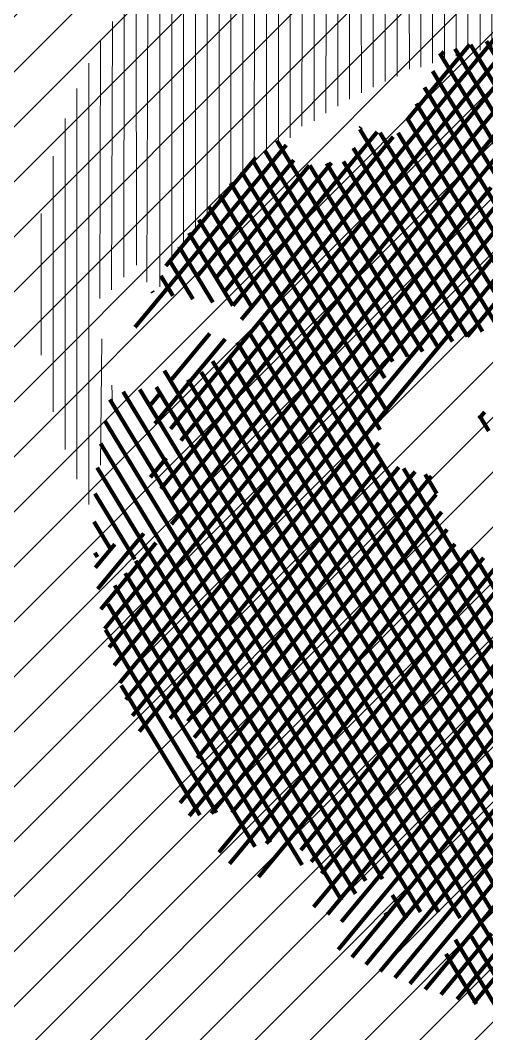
# Model space of a CAD drawing. Header units: feet. Extents: x 25261344 to 25389498, y 30010528 to 30074588.
# Drawn here: x 25355421.4 to 25355451.5, y 30072066.7 to 30072131.9 of the extents above; entities that cross this region are included whole.
import ezdxf

# ---------------------------------------------------------------- set-up
doc = ezdxf.new("R2010")
doc.units = ezdxf.units.FT
doc.header["$LTSCALE"] = 30
doc.header["$MEASUREMENT"] = 0
doc.layers.get('0').update_dxf_attribs({"lineweight": 5})
doc.layers.add('illustr-TREE', color=113, linetype='Continuous', lineweight=0)
doc.layers.add('Veranda', color=31, linetype='Continuous', lineweight=13)

# ---------------------------------------------------------------- blocks, each defined once
blk = doc.blocks.new('tree top')
h = blk.add_hatch()
h.set_pattern_fill('ANSI31', color=251, scale=0.35, angle=315, style=0)
h.set_pattern_definition([(0, (104532.6267843802, 775790.9848921269), (1.387778780781446e-17, 0.04375), [])])
edge = h.paths.add_edge_path()
edge.add_line((104535.1949060522, 775793.3844139406), (104535.1397285591, 775793.374092619))
edge.add_line((104535.1397285591, 775793.374092619), (104534.9850489507, 775793.5287722273))
edge.add_line((104534.9850489507, 775793.5287722273), (104535.0633148212, 775793.6740280017))
edge.add_arc((104533.4950354998, 775792.786750348), 1.801877261241316, 29.49966526654471, 118.80689927608)
edge.add_arc((104532.5965479933, 775792.564019337), 1.801877261241316, 74.4642575678971, 89.03850350644399, ccw=False)
edge.add_line((104533.0791618241, 775794.300062411), (104533.301968914, 775794.3487048204))
edge.add_line((104533.301968914, 775794.3487048204), (104533.4238744545, 775794.3770619798))
edge.add_line((104533.4238744545, 775794.3770619798), (104533.4974381319, 775794.278337035))
edge.add_line((104533.4974381319, 775794.278337035), (104533.5825618462, 775794.2279242993))
edge.add_line((104533.5825618462, 775794.2279242993), (104533.5058454174, 775794.1869639459))
edge.add_line((104533.5058454174, 775794.1869639459), (104533.4678316458, 775794.141240457))
edge.add_arc((104532.5965479937, 775792.5640193367), 1.801877261241316, 57.59457567170341, 61.08299616053341, ccw=False)
edge.add_line((104533.5621861394, 775794.0853032143), (104533.5790156128, 775794.0955182273))
edge.add_line((104533.5790156128, 775794.0955182273), (104533.9482595248, 775793.7885347903))
edge.add_line((104533.9482595248, 775793.7885347903), (104533.9290937074, 775793.7769016827))
edge.add_arc((104532.5965479931, 775792.5640193374), 1.801877261241316, 36.34523462391559, 42.30844412190709, ccw=False)
edge.add_line((104534.0478892065, 775793.6319005792), (104534.0815703142, 775793.6038986492))
edge.add_line((104534.0815703142, 775793.6038986492), (104534.0721192102, 775793.5981620972))
edge.add_arc((104532.5965479931, 775792.5640193373), 1.801877261241316, 30.170842583107685, 35.0243976953102, ccw=False)
edge.add_line((104534.154326155, 775793.4696069161), (104534.1687256145, 775793.4576354376))
edge.add_line((104534.1687256145, 775793.4576354376), (104534.1631516733, 775793.4542522135))
edge.add_arc((104532.5965479934, 775792.5640193368), 1.801877261241316, 21.4435394433263, 29.60768955501601, ccw=False)
edge.add_line((104534.273696202, 775793.2227571838), (104534.2968807264, 775793.2034819437))
edge.add_line((104534.2968807264, 775793.2034819437), (104534.284070689, 775793.1957066143))
edge.add_arc((104532.5965479934, 775792.5640193366), 1.801877261241316, 17.89687587047422, 20.52229031808548, ccw=False)
edge.add_line((104534.3112345069, 775793.1177447425), (104534.337880538, 775793.0955916619))
edge.add_line((104534.337880538, 775793.0955916619), (104534.3213051829, 775793.0855308914))
edge.add_arc((104532.5965479935, 775792.5640193365), 1.801877261241315, 14.667498225316422, 16.823642001382098, ccw=False)
edge.add_line((104534.339704858, 775793.0202712518), (104534.3788803494, 775792.9877013797))
edge.add_line((104534.3788803494, 775792.9877013797), (104534.351800883, 775792.9712649116))
edge.add_arc((104532.5965479934, 775792.5640193368), 1.801877261241316, 11.674765419568587, 13.062384450065508, ccw=False)
edge.add_line((104534.3611480693, 775792.9286400119), (104534.3737246716, 775792.9181840275))
edge.add_line((104534.3737246716, 775792.9181840275), (104534.3644013378, 775792.9125250283))
edge.add_arc((104532.5965479933, 775792.564019337), 1.801877261241316, -1.0323001335767117, 11.152004585552788, ccw=False)
edge.add_line((104534.3981328056, 775792.5315566055), (104534.5364979373, 775792.592262037))
edge.add_line((104534.5364979373, 775792.592262037), (104534.6274051232, 775792.5922620372))
edge.add_line((104534.6274051232, 775792.5922620372), (104534.7001308455, 775792.3999598412))
edge.add_line((104534.7001308455, 775792.3999598412), (104534.6319504726, 775792.2727678504))
edge.add_line((104534.6319504726, 775792.2727678504), (104534.5228618671, 775792.274282038))
edge.add_line((104534.5228618671, 775792.274282038), (104534.4334698049, 775792.2227995645))
edge.add_line((104534.4334698049, 775792.2227995645), (104534.3764123112, 775792.2832263979))
edge.add_arc((104532.5965479934, 775792.5640193371), 1.801877261241315, 346.0597446608196, 351.03485710663614, ccw=False)
edge.add_line((104534.3453553936, 775792.1299290913), (104534.3631677071, 775792.115120221))
edge.add_line((104534.3631677071, 775792.115120221), (104534.3375367791, 775792.0995629746))
edge.add_arc((104532.5965479934, 775792.564019337), 1.801877261241316, 340.18192506286124, 345.06266270090435, ccw=False)
edge.add_line((104534.2917070222, 775791.9531203836), (104534.3015451855, 775791.9449410933))
edge.add_line((104534.3015451855, 775791.9449410933), (104534.2850377417, 775791.9349215431))
edge.add_arc((104532.5965479934, 775792.564019337), 1.801877261241316, 299.63972113915105, 339.5656041842646, ccw=False)
edge.add_line((104533.4876565509, 775790.9979135924), (104533.5033189492, 775790.9848921269))
edge.add_arc((104533.4950354998, 775792.786750348), 1.801877261241316, 270.2633966097723, 379.3713474738545)
at = {"color": 83, "const_width": 0.015}
for points in [[(104532.5408823105, 775794.1467648251), (104532.2958537805, 775794.3504775956)], [(104532.5753354753, 775794.1919247189), (104532.3706490734, 775794.3620976944)], [(104532.5357199404, 775794.2986641359), (104532.4488756236, 775794.3708651011)], [(104532.3526392938, 775794.0818559361), (104532.0887974316, 775794.3012098076)], [(104532.491001425, 775794.04062759), (104532.1551890679, 775794.3198165711)], [(104532.5296297162, 775794.082316351), (104532.224129768, 775794.3363040838)], [(104532.2650484764, 775794.0808738302), (104532.0247616789, 775794.2806444006)], [(104532.1031315309, 775794.0678815695), (104531.9031388752, 775794.2341522399)], [(104532.1820914367, 775794.0760392762), (104531.9629206959, 775794.2582542974)], [(104532.0276852315, 775794.0568027069), (104531.8453678552, 775794.2083784351)], [(104531.9553753531, 775794.0431162748), (104531.8929876679, 775794.0949843907)], [(104532.4489652802, 775794.0017720637), (104532.3799783331, 775794.0591266996)], [(104531.8859012912, 775794.0270721903), (104531.8827652714, 775794.0296794266)], [(104532.4464638359, 775793.9300480244), (104532.376545222, 775793.988177233)], [(104532.4217698595, 775793.8767744987), (104532.373112111, 775793.9172277665)], [(104531.0259410242, 775793.0769783807), (104530.8408512836, 775792.9646341576)], [(104531.0783032208, 775793.0423727465), (104530.8251805346, 775792.8887344551)], [(104531.0896644557, 775792.9828806915), (104530.813160121, 775792.8150504025)], [(104531.1419556226, 775792.9482319443), (104530.8044234127, 775792.743359466)]]:
    blk.add_lwpolyline(points, dxfattribs=at)
at = {"color": 87, "const_width": 0.015}
for points in [[(104532.8179036318, 775794.3638128672), (104532.3411421335, 775794.0744321595)], [(104532.9068147605, 775794.3513913982), (104532.4256576634, 775794.0593426869)], [(104532.7223644697, 775794.3722113079), (104532.4794843835, 775794.2247899842)], [(104532.5040156507, 775794.3724557721), (104532.4882318542, 775794.3628754554)], [(104532.618578328, 775794.3756040657), (104532.5155595738, 775794.3130746038)], [(104532.314829969, 775794.3240134314), (104531.9545914799, 775794.1053588856)], [(104532.2203899637, 775794.3330790292), (104531.9882028422, 775794.1921480317)], [(104532.9902088848, 775794.3356212642), (104532.5060724547, 775794.0417641822)], [(104533.0688877889, 775794.316989125), (104532.5828480517, 775794.0219767896)], [(104532.0156872114, 775794.2752182665), (104531.9571996122, 775794.2397179528)], [(104532.3838951373, 775794.2995460274), (104532.056048254, 775794.1005522676)], [(104533.0974506829, 775794.2679379893), (104532.6563528451, 775794.0002041121)], [(104532.4288066648, 775794.2604180485), (104532.1572569619, 775794.0955950805)], [(104532.4745863627, 775794.2218170244), (104532.2519346674, 775794.0866737601)], [(104533.1062585487, 775794.2068961116), (104532.6837496629, 775793.9504452011)], [(104533.4678834389, 775794.1608401542), (104533.4629927984, 775794.1578716742)], [(104533.1150664146, 775794.145854234), (104532.6834478098, 775793.8838739825)], [(104533.1754239383, 775794.1161015367), (104532.6863312592, 775793.8192361521)], [(104533.5248527654, 775794.1290309174), (104533.4509351282, 775794.084165008)], [(104532.6153589015, 775794.0110424882), (104532.5296297162, 775794.0823163511)], [(104532.6567516987, 775794.0504328836), (104532.6091056694, 775794.0900450243)], [(104532.6981444958, 775794.089823279), (104532.6926555744, 775794.0943866796)], [(104533.579584276, 775794.0958633897), (104533.4388774581, 775794.0104583419)], [(104531.6922628175, 775793.9666489972), (104531.5822941618, 775794.058075165)], [(104532.5470293727, 775793.9940468575), (104532.491001425, 775794.04062759)], [(104533.6321981668, 775794.0614105267), (104533.4268197881, 775793.9367516757)], [(104531.632081244, 775793.9428792876), (104531.5344876855, 775794.024016999)], [(104533.1418125757, 775794.0293123907), (104532.8297617377, 775793.8399063824)], [(104533.6827971135, 775794.0257346501), (104533.414762118, 775793.8630450097)], [(104531.7545287429, 775793.9886858101), (104531.7474707918, 775793.9945536768)], [(104533.1701886139, 775793.9801478388), (104532.9836889526, 775793.8669478338)], [(104533.7314691357, 775793.9888891845), (104533.4078659114, 775793.7924712055)], [(104531.6801712717, 775793.8290943141), (104531.5432735951, 775793.9429088358)], [(104531.6848937673, 775793.898971807), (104531.6348717861, 775793.940559276)], [(104533.2104525103, 775793.9381988796), (104533.0423761766, 775793.8361813119)], [(104533.7782898349, 775793.9509200187), (104533.1426693848, 775793.565116433)], [(104531.4764539136, 775793.8508542426), (104531.3998879862, 775793.9145099205)], [(104533.8233241627, 775793.9118665761), (104533.1926099032, 775793.5290409088)], [(104531.4100699431, 775793.832241106), (104531.357870358, 775793.8756389997)], [(104531.5825875112, 775793.8364201799), (104531.5459496244, 775793.8668803285)], [(104533.2236090606, 775793.8797965299), (104533.0991073967, 775793.8042275511)], [(104533.8666278287, 775793.8717626708), (104533.4030448522, 775793.5903809522)], [(104532.827558862, 775793.8385692993), (104532.6990902071, 775793.7605924694)], [(104533.2795975457, 775793.8473919501), (104533.1539787823, 775793.7711449235)], [(104533.9082484256, 775793.8306371904), (104533.4482045136, 775793.5514035834)], [(104531.5071259051, 775793.7515503436), (104531.4493284118, 775793.7996022479)], [(104531.63387676, 775793.7937791252), (104531.6236094183, 775793.8023152277)], [(104533.3156876367, 775793.8029096095), (104533.2070743483, 775793.7369844238)], [(104533.9482263345, 775793.7885146448), (104533.4919173293, 775793.5115480203)], [(104531.4501071046, 775793.6513474559), (104531.3091942332, 775793.7685001458)], [(104532.8269777054, 775793.7718285513), (104532.7164081784, 775793.7047159844)], [(104533.3517777278, 775793.7584272688), (104533.1142124346, 775793.6142318737)], [(104533.9865954504, 775793.7454156076), (104533.5342175191, 775793.4708350336)], [(104531.4909909572, 775793.6911609794), (104531.4323705205, 775793.7398970657)], [(104534.0233837637, 775793.7013570681), (104533.5751349964, 775793.4292827793)], [(104533.9511889859, 775793.6384918843), (104533.8953173262, 775793.6849426817)], [(104534.0066396956, 775793.6661947577), (104533.9873916921, 775793.6821972375)], [(104531.4110703563, 775793.6099982795), (104531.4080213472, 775793.6125331764)], [(104533.9316756124, 775793.580911289), (104533.8755956418, 775793.6275352726)], [(104533.3490161718, 775793.5575870754), (104533.2936960222, 775793.5240093137)], [(104533.9318487424, 775793.5794099037), (104533.614695746, 775793.38690703)], [(104533.9390034067, 775793.5173645798), (104533.6529221419, 775793.3437213658)], [(104533.9410885973, 775793.4992817852), (104533.9064431612, 775793.5280854424)], [(104533.946158071, 775793.4553192558), (104533.6898332082, 775793.2997373339)], [(104533.9956497404, 775793.418971293), (104533.4098409227, 775793.0634019553)], [(104534.0551670097, 775793.3306351322), (104533.9309550925, 775793.433902918)], [(104534.0650623943, 775793.394714803), (104533.37078402, 775792.9733075207)], [(104534.0727765913, 775793.3897985097), (104534.0681689956, 775793.3936291905)], [(104534.037557428, 775793.271471755), (104533.9502177301, 775793.344084572)], [(104534.0521465628, 775793.3204872571), (104533.34598555, 775792.8918675503)], [(104534.3964855139, 775792.89926103), (104533.9650156129, 775793.2579781512)], [(104534.0515412199, 775793.2537318288), (104533.3596501788, 775792.8337735902)], [(104533.5765800334, 775793.2309958689), (104533.3905897919, 775793.1181050673)], [(104534.1023284442, 775793.2181702312), (104533.3986972658, 775792.7910860622)], [(104533.459539811, 775793.2263437758), (104533.4089599855, 775793.1956432562)], [(104534.3771346183, 775792.9891527523), (104534.0981504411, 775793.2210957005)], [(104534.1594419276, 775793.1864484934), (104533.568915866, 775792.8280159223)], [(104534.219270796, 775793.1563749172), (104533.683635438, 775792.8312594466)], [(104534.4105315675, 775792.8137796678), (104533.9759374128, 775793.175094243)], [(104531.2038902329, 775793.118600501), (104531.1792823805, 775793.1036642325)], [(104534.2790996645, 775793.1263013412), (104533.7509609463, 775792.8057361182)], [(104534.344975262, 775793.0998979581), (104533.8415616541, 775792.7943401759)], [(104534.4200857512, 775792.7320327737), (104533.9834382355, 775793.0950544802)], [(104534.3513324822, 775793.0844079321), (104534.3343429545, 775793.0985327517)], [(104531.2276549175, 775793.0666369883), (104531.1579891952, 775793.0243518705)], [(104534.3615376864, 775793.0435628777), (104533.8844171889, 775792.7539642678)], [(104531.2409165873, 775793.0082984433), (104531.1419556226, 775792.9482319443)], [(104534.425749344, 775792.6535204542), (104533.9878784584, 775793.0175592507)], [(104534.3763977187, 775792.9861944934), (104533.8932000216, 775792.6929071957)], [(104534.3895044342, 775792.9277618957), (104533.8141860254, 775792.5785599386)], [(104534.3960199257, 775792.5306296141), (104533.9106843643, 775792.934129777)], [(104534.4279816793, 775792.5778608271), (104533.9895490911, 775792.9423666139)]]:
    blk.add_lwpolyline(points, dxfattribs=at)
at = {"color": 85, "const_width": 0.015}
for points in [[(104531.9571996122, 775794.2397179528), (104531.5371577091, 775793.9847644308)], [(104531.9882028422, 775794.1921480317), (104531.8272072063, 775794.0944282468)], [(104532.056048254, 775794.1005522675), (104531.9209801173, 775794.0185697394)], [(104532.1572569619, 775794.0955950805), (104531.922670271, 775793.9532076125)], [(104531.9545914799, 775794.1053588856), (104531.9467960081, 775794.1006272553)], [(104532.2225296014, 775794.0688257191), (104531.9601424616, 775793.9095641669)], [(104531.6767945716, 775794.0031320434), (104531.5459496244, 775793.9237128715)], [(104532.2104719312, 775793.9951190528), (104531.9871080089, 775793.8595434871)], [(104531.7189322966, 775793.9623204451), (104531.4207022391, 775793.7813032585)], [(104531.7260679585, 775793.900263587), (104531.4366778572, 775793.7246120032)], [(104532.1984142612, 775793.9214123867), (104532.0342749035, 775793.8217844521)], [(104532.9836889526, 775793.8669478338), (104532.8269777054, 775793.7718285513)], [(104531.7351894056, 775793.8394120444), (104531.4841860964, 775793.6870601546)], [(104531.8311886244, 775793.8312928451), (104531.8018652332, 775793.8134943784)], [(104532.186356591, 775793.8477057206), (104532.0703649946, 775793.7773021113)], [(104533.0423761766, 775793.8361813119), (104532.7779944097, 775793.6757090777)], [(104532.8297617377, 775793.8399063824), (104532.827558862, 775793.8385692993)], [(104531.7459485208, 775793.7795545199), (104531.5466316505, 775793.6585748326)], [(104533.0991073967, 775793.8042275511), (104532.8137697284, 775793.6310356793)], [(104532.1742989209, 775793.7739990545), (104532.1064550858, 775793.7328197707)], [(104533.1539787823, 775793.7711449235), (104532.8479986755, 775793.5854236769)], [(104531.7652309601, 775793.7248704112), (104531.5938615147, 775793.6208540183)], [(104533.2070743483, 775793.7369844238), (104532.8806955596, 775793.5388817559)], [(104531.4377302096, 775793.658862749), (104531.3533108564, 775793.6076225959)], [(104531.7643930104, 775793.6579737972), (104531.6410913789, 775793.583133204)], [(104531.4544168543, 775793.6026030666), (104531.3877862021, 775793.5621601506)], [(104531.7906221366, 775793.6075061305), (104531.6883212431, 775793.5454123897)], [(104533.1142124346, 775793.6142318737), (104532.9118700041, 775793.4914157572)], [(104533.1426693848, 775793.565116433), (104532.9415270918, 775793.4430287658)], [(104533.4030448522, 775793.5903809522), (104533.3490161718, 775793.5575870754)], [(104533.1926099032, 775793.5290409088), (104532.9696674395, 775793.3937211564)], [(104533.2936960222, 775793.5240093137), (104532.9962872067, 775793.3434905978)], [(104533.4482045136, 775793.5514035834), (104533.0213780404, 775793.2923320198)], [(104533.4919173293, 775793.5115480203), (104533.14795109, 775793.3027702686)], [(104533.5342175192, 775793.4708350336), (104533.2087132092, 775793.2732631492)], [(104533.5751349964, 775793.4292827793), (104533.227178553, 775793.2180830869)], [(104533.614695746, 775793.38690703), (104533.2456438968, 775793.1629030246)], [(104533.6529221419, 775793.3437213659), (104533.459539811, 775793.2263437758)], [(104533.6898332082, 775793.2997373339), (104533.5765800334, 775793.2309958689)], [(104533.4089599855, 775793.1956432562), (104533.2641092405, 775793.1077229622)], [(104533.3905897919, 775793.1181050673), (104533.2825745843, 775793.0525428997)], [(104531.248277138, 775793.0791540912), (104531.2276549175, 775793.0666369883)], [(104531.3906960105, 775793.0328223027), (104531.1905650493, 775792.9113484854)], [(104531.3057360356, 775793.04764201), (104531.2409165873, 775793.0082984433)], [(104533.4098409227, 775793.0634019553), (104533.3010399281, 775792.9973628374)], [(104531.4756559852, 775793.0180025955), (104531.2225416459, 775792.8643693704)], [(104531.5633012823, 775793.0048128028), (104531.2895419397, 775792.838648646)], [(104531.6210912932, 775792.9735016979), (104531.3163586674, 775792.7885376369)], [(104533.37078402, 775792.9733075207), (104533.3195052719, 775792.942182775)]]:
    blk.add_lwpolyline(points, dxfattribs=at)
at = {"color": 54, "const_width": 0.015}
for points in [[(104533.6873945411, 775793.9316100335), (104533.3352588587, 775794.224369964)], [(104533.9611152309, 775793.7778467635), (104533.5609127613, 775794.1105686462)], [(104533.2349694996, 775794.0125341219), (104533.1620644997, 775794.0731461637)], [(104533.6614601648, 775793.8793677563), (104533.5173930911, 775793.9991427993)], [(104533.546048403, 775793.8277118354), (104533.4660819245, 775793.8941946767)], [(104533.6172437601, 775793.8423248628), (104533.5173930911, 775793.9253390996)], [(104533.5749548422, 775793.729875788), (104533.4147707579, 775793.8630502538)], [(104533.389789565, 775793.7362118156), (104533.2716504546, 775793.8344307677)], [(104533.4557034135, 775793.7552158042), (104533.3634595913, 775793.831905831)], [(104533.9873916921, 775793.6821972375), (104533.7876773039, 775793.8482365608)], [(104533.3506135856, 775793.6949783937), (104533.2513650871, 775793.7774919957)], [(104533.8953173262, 775793.6849426817), (104533.8368305383, 775793.7335676544)], [(104533.9064431612, 775793.5280854424), (104533.7149285143, 775793.687307633)], [(104533.8755956418, 775793.6275352726), (104533.8023135507, 775793.6884608219)], [(104533.9309550925, 775793.433902918), (104533.688669038, 775793.6353356387)], [(104533.8669917573, 775793.4132773044), (104533.665594315, 775793.5807158916)], [(104533.7933759879, 775793.4006765689), (104533.6209250053, 775793.5440495361)], [(104533.7197602185, 775793.3880758332), (104533.5988549516, 775793.4885945234)], [(104533.6461444492, 775793.3754750976), (104533.5685491204, 775793.4399866032)], [(104533.5809922626, 775793.3558378757), (104533.5382432895, 775793.3913786829)]]:
    blk.add_lwpolyline(points, dxfattribs=at)
at = {"color": 60, "lineweight": 9, "const_width": 0.015}
for points in [[(104532.8532670857, 775794.1084642573), (104532.7820723983, 775794.1676543729)], [(104533.0888271562, 775794.1340345107), (104533.0502868892, 775794.1660762675)], [(104532.9424525449, 775793.9605132045), (104532.7395372929, 775794.1292136741)], [(104533.2919358221, 775793.8913695398), (104532.9797001253, 775794.1509572655)], [(104532.8878707341, 775793.9320879425), (104532.6981444958, 775794.0898232788)], [(104533.1176937339, 775793.9624279039), (104532.9604001267, 775794.0931992735)], [(104533.1620644997, 775794.0731461637), (104533.1428011044, 775794.08916144)], [(104532.8332889231, 775793.9036626806), (104532.6649183855, 775794.0436432317)], [(104533.0486575167, 775793.9460198024), (104532.9175987977, 775794.054979909)], [(104533.3122211896, 775793.948308312), (104533.2349694996, 775794.0125341219)], [(104532.7787071123, 775793.8752374187), (104532.6506680694, 775793.9816870153)], [(104533.7876773039, 775793.8482365608), (104533.6873945411, 775793.9316100334)], [(104532.7054977057, 775793.8622988396), (104532.6891176191, 775793.8759169797)], [(104533.2716504546, 775793.8344307677), (104533.2376031528, 775793.8627371457)], [(104533.8368305383, 775793.7335676544), (104533.6614601648, 775793.8793677563)], [(104533.7149285143, 775793.687307633), (104533.5460484028, 775793.8277118356)], [(104533.8023135507, 775793.6884608219), (104533.6172437601, 775793.8423248627)], [(104533.2513650871, 775793.7774919957), (104533.2135639591, 775793.8089192442)], [(104533.5685491204, 775793.4399866032), (104533.1867909747, 775793.7573741721)], [(104533.665594315, 775793.5807158916), (104533.4557034135, 775793.7552158042)], [(104533.6209250053, 775793.5440495361), (104533.389789565, 775793.7362118156)], [(104533.688669038, 775793.6353356387), (104533.5749548422, 775793.729875788)], [(104533.3134182424, 775793.5782946032), (104533.1793423787, 775793.689763115)], [(104533.5988549516, 775793.4885945234), (104533.3506135856, 775793.6949783937)], [(104531.9701791541, 775793.3665753361), (104531.6364282764, 775793.6440504361)], [(104532.1263493634, 775793.6121190281), (104531.4183026765, 775793.1823547706)], [(104532.2070662125, 775793.594723864), (104531.4274051032, 775793.1214916832)], [(104533.1958549541, 775793.6022311264), (104533.1754384279, 775793.6192050973)], [(104532.2834183456, 775793.5746794409), (104531.3906960105, 775793.0328223027)], [(104531.6035209867, 775793.5603290416), (104531.4492043125, 775793.466663197)], [(104531.6435385519, 775793.5182305662), (104531.4100185403, 775793.3764905421)], [(104532.3559253303, 775793.5523011219), (104531.4756559852, 775793.0180025955)], [(104532.424993718, 775793.5278356719), (104531.5633012823, 775793.0048128028)], [(104531.6893413882, 775793.4796435863), (104531.4000978229, 775793.3040809456)], [(104533.5382432895, 775793.3913786829), (104533.428070452, 775793.482974604)], [(104531.7547825121, 775793.4529764901), (104531.4092002496, 775793.2432178581)], [(104533.9502177301, 775793.344084572), (104533.8669917573, 775793.4132773044)], [(104533.9895490913, 775792.9423666139), (104533.4443875051, 775793.3956051696)], [(104533.9834382355, 775793.0950544802), (104533.6461444492, 775793.3754750976)], [(104533.9759374128, 775793.175094243), (104533.7197602185, 775793.3880758332)], [(104533.9650156129, 775793.2579781512), (104533.7933759879, 775793.4006765689)], [(104533.9878784584, 775793.0175592507), (104533.5809922626, 775793.3558378757)], [(104533.9106843643, 775792.934129777), (104533.4558785989, 775793.3122479597)], [(104533.8505084507, 775792.910355362), (104533.4632293616, 775793.2323329542)], [(104533.7933178065, 775792.8840990422), (104533.4669564985, 775793.1554305732)], [(104533.7454181227, 775792.8501183675), (104533.4674606022, 775793.0812077698)], [(104533.7329625918, 775792.7866699953), (104533.4650593511, 775793.0094004316)], [(104533.7029100674, 775792.7378514801), (104533.4600093296, 775792.9397952382)]]:
    blk.add_lwpolyline(points, dxfattribs=at)
at = {"color": 82, "const_width": 0.015}
for points in [[(104531.8272072063, 775794.0944282468), (104531.6767945714, 775794.0031320434)], [(104531.9467960081, 775794.1006272553), (104531.7189322966, 775793.9623204451)], [(104532.2519346674, 775794.0866737601), (104532.2225296014, 775794.0688257191)], [(104532.5060724547, 775794.0417641822), (104532.186356591, 775793.8477057206)], [(104532.4256576634, 775794.0593426869), (104532.1984142612, 775793.9214123867)], [(104532.3411421334, 775794.0744321594), (104532.2104719312, 775793.9951190528)], [(104531.9209801173, 775794.0185697394), (104531.7260679585, 775793.900263587)], [(104532.5828480517, 775794.0219767896), (104532.1742989209, 775793.7739990545)], [(104532.6563528451, 775794.0002041121), (104532.0405863451, 775793.6264513108)], [(104531.922670271, 775793.9532076125), (104531.7351894056, 775793.8394120444)], [(104532.6837496629, 775793.9504452011), (104532.1263493634, 775793.6121190281)], [(104531.9601424616, 775793.9095641669), (104531.8311886244, 775793.8312928451)], [(104531.9871080089, 775793.8595434871), (104531.7652309601, 775793.7248704112)], [(104532.6834478098, 775793.8838739825), (104532.2070662126, 775793.5947238641)], [(104532.0342749035, 775793.8217844521), (104531.7643930104, 775793.6579737972)], [(104532.6863312592, 775793.8192361521), (104532.2834183456, 775793.5746794409)], [(104531.8018652332, 775793.8134943784), (104531.7459485208, 775793.7795545199)], [(104532.0703649946, 775793.7773021113), (104531.7906221366, 775793.6075061305)], [(104532.6990902071, 775793.7605924694), (104532.3559253304, 775793.5523011219)], [(104532.1064550858, 775793.7328197707), (104531.6893413882, 775793.4796435863)], [(104532.7164081784, 775793.7047159844), (104532.424993718, 775793.5278356719)], [(104531.4841860964, 775793.6870601546), (104531.4377302096, 775793.658862749)], [(104532.7779944097, 775793.6757090777), (104532.4909483249, 775793.5014802454)], [(104531.5466316505, 775793.6585748326), (104531.4544168543, 775793.6026030666)], [(104532.8137697284, 775793.6310356793), (104532.5540531026, 775793.4733950534)], [(104531.5938615147, 775793.6208540183), (104531.5131130642, 775793.571841999)], [(104531.3877862021, 775793.5621601506), (104531.2231928908, 775793.4622566787)], [(104531.6410913789, 775793.583133204), (104531.6035209867, 775793.5603290416)], [(104532.8479986755, 775793.5854236769), (104532.6145255439, 775793.4437121077)], [(104531.4769948974, 775793.549919296), (104531.2471020129, 775793.4103808354)], [(104531.6883212431, 775793.5454123897), (104531.6435385519, 775793.5182305662)], [(104531.8706532169, 775793.5233067216), (104531.7547825121, 775793.4529764901)], [(104532.8806955596, 775793.5388817559), (104532.6725469133, 775793.412541431)], [(104532.9118700041, 775793.4914157572), (104532.7282696941, 775793.3799755762)], [(104531.4492043125, 775793.466663197), (104531.2951721735, 775793.3731700572)], [(104532.9415270918, 775793.4430287658), (104532.781823118, 775793.3460929833)], [(104531.4100185403, 775793.3764905421), (104531.3017028769, 775793.3107460066)], [(104532.9696674394, 775793.3937211564), (104532.8333173487, 775793.3109605183)], [(104532.9962872067, 775793.3434905978), (104532.9570951146, 775793.3197021094)], [(104531.1773830445, 775793.3016753965), (104531.1642710044, 775793.29371676)], [(104531.4000978229, 775793.3040809456), (104531.1801255482, 775793.1705640138)], [(104531.2428975795, 775793.2750528589), (104531.1563608636, 775793.2225275267)], [(104531.4092002496, 775793.2432178581), (104531.2038902329, 775793.118600501)], [(104532.8148664648, 775793.2333733528), (104532.7575410963, 775793.1985784799)], [(104531.4183026765, 775793.1823547706), (104531.248277138, 775793.0791540912)], [(104532.7929282144, 775793.1536694546), (104532.747171315, 775793.1258963144)], [(104531.4274051032, 775793.1214916832), (104531.3087162853, 775793.049450937)]]:
    blk.add_lwpolyline(points, dxfattribs=at)
at = {"color": 88, "lineweight": 9, "const_width": 0.015}
for points in [[(104532.376545222, 775793.988177233), (104532.2650484764, 775794.0808738302)], [(104532.3799783331, 775794.0591266996), (104532.3526392939, 775794.0818559361)], [(104532.1029608361, 775793.920416083), (104531.9553753531, 775794.0431162748)], [(104532.2129189261, 775793.902802399), (104532.0276852315, 775794.0568027069)], [(104532.3613559876, 775793.8531979183), (104532.103131531, 775794.0678815694)], [(104532.373112111, 775793.9172277665), (104532.1820914367, 775794.0760392761)], [(104532.6649183855, 775794.0436432317), (104532.6567516987, 775794.0504328836)], [(104532.0467119206, 775793.8195731253), (104531.8228152706, 775794.0057171913)], [(104532.0570461728, 775793.8847850944), (104531.8859012912, 775794.0270721903)], [(104532.6506680694, 775793.9816870153), (104532.6153589015, 775794.0110424882)], [(104532.0229407847, 775793.6917286651), (104531.6922628175, 775793.9666489972)], [(104532.0574546956, 775793.7368380557), (104531.7545287429, 775793.9886858101)], [(104532.6704668383, 775793.8176192384), (104532.4489652802, 775794.0017720637)], [(104532.6568131665, 775793.9027743809), (104532.5470293727, 775793.9940468575)], [(104531.6348717861, 775793.940559276), (104531.632081244, 775793.9428792876)], [(104532.6841205102, 775793.732464096), (104532.4464638359, 775793.9300480244)], [(104532.0526469293, 775793.5932277556), (104531.6848937673, 775793.898971807)], [(104532.6969748465, 775793.6479735083), (104532.4217698595, 775793.8767744987)], [(104531.4493284118, 775793.7996022479), (104531.4100699431, 775793.832241106)], [(104532.0472393475, 775793.3763124329), (104531.4764539136, 775793.8508542426)], [(104531.6236094183, 775793.8023152277), (104531.5825875112, 775793.8364201799)], [(104532.0960022514, 775793.4833791399), (104531.6801712717, 775793.8290943141)], [(104532.4735348226, 775793.7599342432), (104532.369679, 775793.8462782999)], [(104532.1020840209, 775793.4045191553), (104531.63387676, 775793.7937791252)], [(104531.5927962202, 775793.6803254245), (104531.5071259051, 775793.7515503436)], [(104532.5284311271, 775793.7142943405), (104532.4874368707, 775793.7483763043)], [(104531.5533741892, 775793.6392965659), (104531.4909909572, 775793.6911609794)], [(104531.5150931839, 775793.5973190771), (104531.4501071046, 775793.6513474559)], [(104531.4779491254, 775793.5543963488), (104531.4110703563, 775793.6099982795)], [(104531.3733326371, 775793.419961712), (104531.1984749765, 775793.5653355526)], [(104531.4419402601, 775793.5105298394), (104531.3650756822, 775793.5744338105)], [(104531.8346194113, 775793.4054738216), (104531.6504299666, 775793.558605957)], [(104531.4070671416, 775793.4657190883), (104531.3221300172, 775793.5363344445)], [(104531.3407419558, 775793.3732533794), (104531.1713134749, 775793.5141134874)], [(104531.4289983003, 775793.1522710777), (104531.0416327735, 775793.4743205331)], [(104531.3093027032, 775793.3255877675), (104531.1441519734, 775793.4628914223)], [(104531.7790519512, 775793.3778680124), (104531.6644316567, 775793.4731614777)], [(104531.3797847814, 775793.1193827045), (104531.0134386281, 775793.4239569914)], [(104531.3662988947, 775793.0567909536), (104530.9866928243, 775793.3723893218)], [(104531.1953011883, 775793.1251519907), (104530.9614260908, 775793.3195919773)], [(104531.1698242039, 775793.0725294453), (104530.9376750154, 775793.2655345387)], [(104531.3940597787, 775793.2551221012), (104531.3567238363, 775793.2861626019)], [(104531.1456011494, 775793.0188644027), (104530.9154827049, 775793.2101811683)], [(104531.1226604122, 775792.9641332622), (104530.8948996057, 775793.1534899255)], [(104531.1010344074, 775792.9083090742), (104530.8759845273, 775793.0954119172)], [(104531.2970549521, 775793.0405555518), (104531.2569359401, 775793.0739098516)], [(104531.0807600172, 775792.8513611759), (104530.8588059199, 775793.0358902348)], [(104531.2616061994, 775792.6272048752), (104530.8434434803, 775792.9748586197)]]:
    blk.add_lwpolyline(points, dxfattribs=at)
at = {"color": 72, "lineweight": 9, "const_width": 0.015}
for points in [[(104533.1793423787, 775793.689763115), (104532.8878707341, 775793.9320879425)], [(104533.1867909747, 775793.7573741721), (104532.9424525449, 775793.9605132045)], [(104533.2135639591, 775793.8089192442), (104533.0486575167, 775793.9460198024)], [(104533.2376031528, 775793.8627371457), (104533.1176937339, 775793.9624279039)], [(104532.8361849035, 775793.3108254117), (104532.1029608361, 775793.920416083)], [(104532.9091655288, 775793.323954196), (104532.2129189261, 775793.902802399)], [(104532.6891176191, 775793.8759169797), (104532.6568131665, 775793.9027743809)], [(104533.1754384279, 775793.6192050973), (104532.8332889231, 775793.9036626806)], [(104532.8196536155, 775793.2507655586), (104532.0570461728, 775793.8847850944)], [(104532.369679, 775793.8462782999), (104532.3613559876, 775793.8531979183)], [(104533.4632293616, 775793.2323329542), (104532.7054977057, 775793.8622988396)], [(104533.4558785989, 775793.3122479597), (104532.7787071123, 775793.8752374187)], [(104532.8031223274, 775793.1907057052), (104532.0467119206, 775793.8195731253)], [(104533.4669564983, 775793.1554305733), (104532.6704668383, 775793.8176192384)], [(104532.4874368707, 775793.7483763043), (104532.4735348226, 775793.7599342432)], [(104532.7865910393, 775793.1306458521), (104532.0574546956, 775793.7368380557)], [(104533.4600093296, 775792.9397952382), (104532.5284311271, 775793.7142943405)], [(104533.4674606022, 775793.0812077698), (104532.6841205102, 775793.732464096)], [(104531.6364282764, 775793.6440504361), (104531.5927962202, 775793.6803254245)], [(104532.7191482039, 775793.1129130386), (104532.0229407847, 775793.6917286651)], [(104531.6504299666, 775793.558605957), (104531.5533741892, 775793.6392965659)], [(104533.4650593511, 775793.0094004316), (104532.6969748465, 775793.6479735083)], [(104531.6644316567, 775793.4731614777), (104531.5150931839, 775793.5973190771)], [(104532.6546624747, 775793.0927217348), (104532.0526469293, 775793.5932277556)], [(104533.4443875051, 775793.3956051696), (104533.1958549541, 775793.6022311264)], [(104532.473387861, 775792.726804629), (104531.4779491254, 775793.5543963488)], [(104533.428070452, 775793.482974604), (104533.3134182424, 775793.5782946032)], [(104533.1316863516, 775792.105702175), (104531.4419402601, 775793.5105298394)], [(104532.5901767453, 775793.0725304311), (104532.0960022514, 775793.4833791399)], [(104532.8940005247, 775792.2295066407), (104531.4070671416, 775793.4657190883)], [(104532.6745949093, 775792.338113233), (104531.373332637, 775793.419961712)], [(104532.4603321093, 775792.8852663699), (104531.8346194113, 775793.4054738216)], [(104532.6745226115, 775792.2643696406), (104531.3407419558, 775793.3732533794)], [(104532.4349411118, 775792.8325723362), (104531.7790519512, 775793.3778680124)], [(104532.511114104, 775792.9906544373), (104532.0472393475, 775793.3763124329)], [(104532.5365051014, 775793.0433484712), (104532.1020840209, 775793.4045191553)], [(104532.4857231067, 775792.9379604036), (104531.9701791541, 775793.3665753361)], [(104531.3567238363, 775793.2861626019), (104531.3093027032, 775793.3255877675)], [(104532.4083965709, 775792.4118188416), (104531.3940597787, 775793.2551221012)], [(104532.3489650559, 775792.3874255454), (104531.4289983003, 775793.1522710777)], [(104531.2569359401, 775793.0739098516), (104531.1953011883, 775793.1251519907)], [(104532.339126468, 775792.3218014892), (104531.3797847814, 775793.1193827045)], [(104532.2686121322, 775792.1590148724), (104531.1698242039, 775793.0725294453)], [(104532.3430981435, 775792.170892103), (104531.2970549521, 775793.0405555518)], [(104532.3335295313, 775792.2526509926), (104531.3662988947, 775793.0567909536)], [(104532.3329157279, 775792.0317501997), (104531.1456011494, 775793.0188644027)], [(104533.4525209072, 775792.8722172924), (104533.3006721354, 775792.9984619137)], [(104532.3767728613, 775791.9214843862), (104531.1226604122, 775792.9641332622)], [(104533.0230573026, 775792.9340516122), (104532.9981256355, 775792.9547793984)]]:
    blk.add_lwpolyline(points, dxfattribs=at)
at = {"color": 81, "const_width": 0.015}
for points in [[(104532.0405863451, 775793.6264513108), (104531.8706532169, 775793.5233067216)], [(104531.5131130642, 775793.571841999), (104531.4769948974, 775793.549919296)], [(104532.4909483248, 775793.5014802453), (104531.6210912932, 775792.9735016979)], [(104532.6145255438, 775793.4437121076), (104531.163990016, 775792.5632781821)], [(104532.5540531025, 775793.4733950533), (104531.486301876, 775792.8253003422)], [(104532.6725469133, 775793.412541431), (104531.1594103102, 775792.4941104283)], [(104532.7282696941, 775793.3799755761), (104531.1993167432, 775792.4519444988)], [(104532.781823118, 775793.3460929831), (104531.2694562898, 775792.4281292121)], [(104532.8333173486, 775793.3109605183), (104531.3321313853, 775792.3997832149)], [(104532.7575410963, 775793.1985784799), (104531.381287983, 775792.3632318733)], [(104532.747171315, 775793.1258963144), (104532.7219472044, 775793.1105859947)], [(104531.3087162852, 775793.0494509368), (104531.3057360356, 775793.04764201)], [(104532.5167025381, 775792.9860083034), (104531.4992673527, 775792.3684540023)], [(104533.0110066225, 775792.9540968515), (104532.9527246493, 775792.9187213468)]]:
    blk.add_lwpolyline(points, dxfattribs=at)

msp = doc.modelspace()

# ---------------------------------------------------------------- hatches: boundary and pattern name
at = {"layer": 'Veranda', "ltscale": 0.04}
h = msp.add_hatch(dxfattribs=at)
h.set_pattern_fill('ANSI31', color=85, scale=20, angle=180.0000000020352)
h.set_pattern_definition([(225.0000000020351, (25039250.54692337, 30104812.70142928), (1.76776695302916, -1.767766952903578), [])])
h.paths.add_polyline_path([(25355379.75490621, 30072163.69916613), (25355491.75490615, 30072163.69916613), (25355491.75490615, 30071939.69916595), (25355379.75490621, 30071939.69916595)])

# ---------------------------------------------------------------- block references
at = {"layer": 'illustr-TREE', "xscale": 17.44942218932806, "yscale": 17.44942218932806, "zscale": 17.44942218932806, "rotation": 90}
msp.add_blockref('tree top', (38892589.78286624, 28248065.81082415), dxfattribs=at)

doc.saveas('drawing.dxf')
